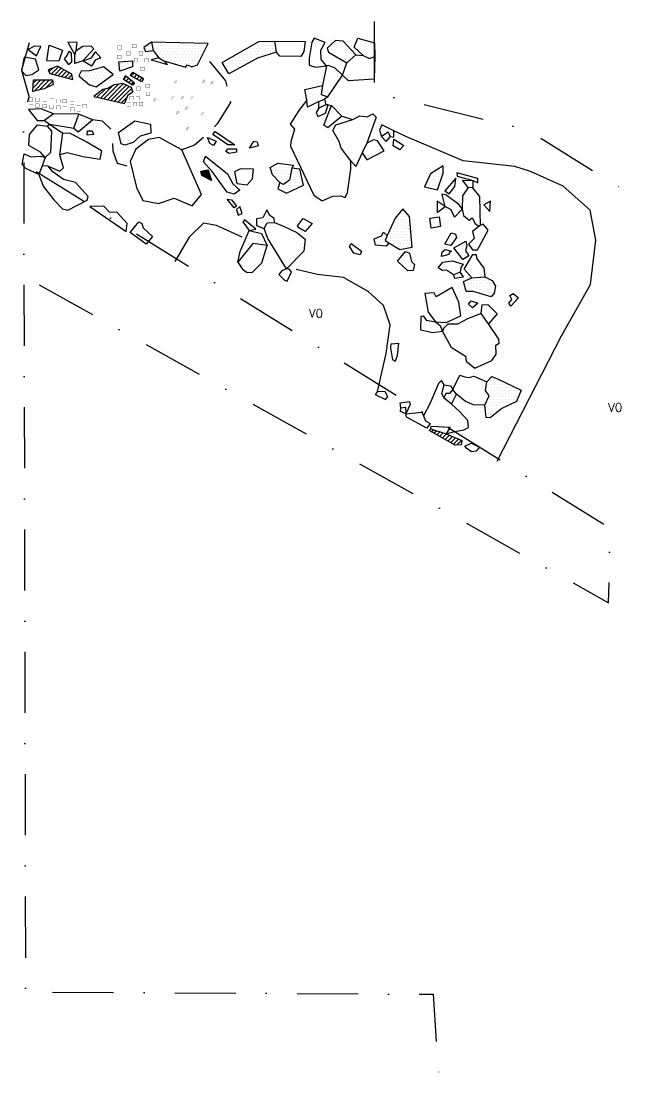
# Model space of a CAD drawing. Header units: metres. Extents: x 392 to 640, y -2330 to -1892.
import ezdxf

# ---------------------------------------------------------------- set-up
doc = ezdxf.new("R2010")
doc.units = ezdxf.units.M
doc.header["$LTSCALE"] = 25
doc.header["$MEASUREMENT"] = 0
doc.linetypes.add('GESTRICHELT', pattern=[0.75, 0.5, -0.25])
doc.linetypes.add('STRICHPUNKTX2', pattern=[2, 1, -0.5, 0, -0.5])
doc.layers.get('0').update_dxf_attribs({"linetype": 'CONTINUOUS'})
for name, color, linetype in [('BEFUND', 1, 'CONTINUOUS'), ('BEFUND_UNSICHER', 1, 'GESTRICHELT'), ('BEFUNDSCHRAFF', 1, 'CONTINUOUS'), ('FEUER', 1, 'CONTINUOUS'), ('GRABUNGSGRENZE', 3, 'STRICHPUNKTX2'), ('KNOCHEN', 2, 'CONTINUOUS'), ('KNOCHENSCHRAFF', 2, 'CONTINUOUS'), ('STEINE', 4, 'CONTINUOUS'), ('STEINESCHRAFF', 4, 'CONTINUOUS')]:
    doc.layers.add(name, color=color, linetype=linetype)
doc.styles.get("Standard").update_dxf_attribs({"font": 'txt.shx'})

# ---------------------------------------------------------------- blocks, each defined once
blk = doc.blocks.new('HK')
at = {"layer": 'FEUER', "const_width": 0.1}
for points in [[(-0.66, -1.37), (0, 0)], [(0.52, -0.03), (-0.1, -1.37)]]:
    blk.add_lwpolyline(points, dxfattribs=at)
blk = doc.blocks.new('RL')
at = {"layer": 'FEUER', "const_width": 0.1}
blk.add_lwpolyline([(0, -1.4), (0, 0), (1.5, 0), (1.5, -1.4), (0, -1.4)], dxfattribs=at)
blk = doc.blocks.new('*X4')
at = {"color": 0}
for p, q in [((465.88, -1953.13), (466.2, -1952.81)), ((465.94, -1953.42), (466.65, -1952.71)), ((466.01, -1953.71), (467.1, -1952.62)), ((466.07, -1954.01), (467.55, -1952.52)), ((466.13, -1954.3), (468, -1952.42)), ((466.19, -1954.59), (468.45, -1952.33)), ((466.37, -1954.76), (468.9, -1952.23)), ((466.6, -1954.88), (468.98, -1952.5)), ((466.84, -1955), (469.06, -1952.78)), ((467.07, -1955.12), (469.14, -1953.06)), ((467.31, -1955.24), (469.21, -1953.33)), ((467.54, -1955.36), (469.29, -1953.61)), ((467.77, -1955.48), (469.37, -1953.89)), ((468.01, -1955.6), (469.45, -1954.16)), ((468.24, -1955.72), (469.52, -1954.44)), ((468.48, -1955.84), (469.6, -1954.72)), ((468.71, -1955.96), (469.68, -1954.99)), ((468.94, -1956.08), (469.75, -1955.27)), ((469.18, -1956.2), (469.83, -1955.55)), ((469.41, -1956.32), (469.91, -1955.82)), ((469.65, -1956.44), (469.98, -1956.1)), ((469.88, -1956.56), (470.06, -1956.38)), ((470.11, -1956.68), (470.14, -1956.65))]:
    blk.add_line(p, q, dxfattribs=at)
blk = doc.blocks.new('*X5')
at = {"color": 0}
for p, q in [((403.63, -1912.14), (405.16, -1910.61)), ((404.59, -1912.96), (407.47, -1910.07)), ((405.97, -1913.34), (408.61, -1910.7)), ((407.36, -1913.72), (409.74, -1911.33)), ((408.75, -1914.09), (410.88, -1911.96)), ((410.14, -1914.47), (412.02, -1912.6)), ((411.53, -1914.85), (413.01, -1913.37)), ((412.92, -1915.23), (413.31, -1914.84)), ((434.25, -1915.11), (435.38, -1913.99)), ((435.16, -1915.97), (436.35, -1914.78)), ((437.35, -1913.78), (438.48, -1912.65)), ((438.47, -1914.43), (439.61, -1913.29)), ((439.59, -1915.08), (440.74, -1913.92)), ((440.71, -1915.73), (441.87, -1914.56)), ((397.1, -1918.68), (400.34, -1915.44)), ((397.21, -1916.79), (398.58, -1915.43)), ((397.49, -1920.05), (402.09, -1915.45)), ((399.77, -1919.54), (403.85, -1915.46)), ((402.26, -1918.81), (405.11, -1915.97)), ((423.23, -1922.59), (426.62, -1919.21)), ((424.67, -1922.92), (429.77, -1917.83)), ((426.12, -1923.25), (432.14, -1917.23)), ((427.56, -1923.57), (434.07, -1917.06)), ((429, -1923.9), (435.28, -1917.62)), ((430.44, -1924.23), (436.49, -1918.18)), ((431.88, -1924.55), (437.53, -1918.91)), ((436.27, -1916.63), (437.32, -1915.57)), ((437.37, -1917.29), (438.3, -1916.37)), ((433.32, -1924.88), (435.63, -1922.57)), ((437.49, -1920.71), (437.93, -1920.27))]:
    blk.add_line(p, q, dxfattribs=at)
blk = doc.blocks.new('*X6')
at = {"color": 0}
for p, q in [((560.25, -2059.58), (561.11, -2058.72)), ((561.39, -2060.21), (562.45, -2059.15)), ((562.53, -2060.84), (563.78, -2059.58)), ((563.67, -2061.47), (565.12, -2060.01)), ((564.81, -2062.09), (566.45, -2060.45)), ((565.95, -2062.72), (567.69, -2060.98)), ((567.09, -2063.35), (568.92, -2061.51)), ((568.23, -2063.98), (570.16, -2062.04)), ((569.37, -2064.6), (571.4, -2062.57)), ((570.77, -2064.97), (572.64, -2063.1))]:
    blk.add_line(p, q, dxfattribs=at)
blk = doc.blocks.new('*X7')
at = {"color": 0}
for p, q in [((413.125, -1901.25), (413.125, -1901.25)), ((414.375, -1901.25), (414.375, -1901.25)), ((444.375, -1901.25), (444.375, -1901.25)), ((445.625, -1901.25), (445.625, -1901.25)), ((446.875, -1901.25), (446.875, -1901.25)), ((448.125, -1901.25), (448.125, -1901.25)), ((449.375, -1901.25), (449.375, -1901.25)), ((450.625, -1901.25), (450.625, -1901.25)), ((451.875, -1901.25), (451.875, -1901.25)), ((453.125, -1901.25), (453.125, -1901.25)), ((454.375, -1901.25), (454.375, -1901.25)), ((455.625, -1901.25), (455.625, -1901.25)), ((456.875, -1901.25), (456.875, -1901.25)), ((458.125, -1901.25), (458.125, -1901.25)), ((459.375, -1901.25), (459.375, -1901.25)), ((460.625, -1901.25), (460.625, -1901.25)), ((461.875, -1901.25), (461.875, -1901.25)), ((463.125, -1901.25), (463.125, -1901.25)), ((464.375, -1901.25), (464.375, -1901.25)), ((465.625, -1901.25), (465.625, -1901.25)), ((466.875, -1901.25), (466.875, -1901.25)), ((468.125, -1901.25), (468.125, -1901.25)), ((488.125, -1901.25), (488.125, -1901.25)), ((489.375, -1901.25), (489.375, -1901.25)), ((490, -1900), (490, -1900)), ((490.625, -1901.25), (490.625, -1901.25)), ((491.25, -1900), (491.25, -1900)), ((491.875, -1901.25), (491.875, -1901.25)), ((492.5, -1900), (492.5, -1900)), ((493.125, -1901.25), (493.125, -1901.25)), ((493.75, -1900), (493.75, -1900)), ((494.375, -1901.25), (494.375, -1901.25)), ((495, -1900), (495, -1900)), ((495.625, -1901.25), (495.625, -1901.25)), ((396.25, -1902.5), (396.25, -1902.5)), ((396.875, -1903.75), (396.875, -1903.75)), ((397.5, -1902.5), (397.5, -1902.5)), ((398.125, -1903.75), (398.125, -1903.75)), ((398.75, -1902.5), (398.75, -1902.5)), ((398.75, -1905), (398.75, -1905)), ((410.625, -1906.25), (410.625, -1906.25)), ((411.25, -1905), (411.25, -1905)), ((411.875, -1906.25), (411.875, -1906.25)), ((412.5, -1905), (412.5, -1905)), ((413.75, -1902.5), (413.75, -1902.5)), ((414.375, -1903.75), (414.375, -1903.75)), ((414.375, -1906.25), (414.375, -1906.25)), ((415, -1905), (415, -1905)), ((415.625, -1903.75), (415.625, -1903.75)), ((415.625, -1906.25), (415.625, -1906.25)), ((416.25, -1905), (416.25, -1905)), ((416.875, -1903.75), (416.875, -1903.75)), ((416.875, -1906.25), (416.875, -1906.25)), ((417.5, -1902.5), (417.5, -1902.5)), ((417.5, -1905), (417.5, -1905)), ((418.125, -1903.75), (418.125, -1903.75)), ((418.125, -1906.25), (418.125, -1906.25)), ((418.75, -1902.5), (418.75, -1902.5)), ((418.75, -1905), (418.75, -1905)), ((419.375, -1903.75), (419.375, -1903.75)), ((420, -1902.5), (420, -1902.5)), ((420.625, -1903.75), (420.625, -1903.75)), ((421.25, -1902.5), (421.25, -1902.5)), ((421.875, -1906.25), (421.875, -1906.25)), ((422.5, -1905), (422.5, -1905)), ((423.125, -1906.25), (423.125, -1906.25)), ((424.375, -1906.25), (424.375, -1906.25)), ((443.75, -1902.5), (443.75, -1902.5)), ((445, -1902.5), (445, -1902.5)), ((446.25, -1902.5), (446.25, -1902.5)), ((446.875, -1903.75), (446.875, -1903.75)), ((447.5, -1902.5), (447.5, -1902.5)), ((448.125, -1903.75), (448.125, -1903.75)), ((448.75, -1902.5), (448.75, -1902.5)), ((448.75, -1905), (448.75, -1905)), ((449.375, -1903.75), (449.375, -1903.75)), ((449.375, -1906.25), (449.375, -1906.25)), ((450, -1902.5), (450, -1902.5)), ((450, -1905), (450, -1905)), ((450.625, -1903.75), (450.625, -1903.75)), ((450.625, -1906.25), (450.625, -1906.25)), ((451.25, -1902.5), (451.25, -1902.5)), ((451.25, -1905), (451.25, -1905)), ((451.875, -1903.75), (451.875, -1903.75)), ((451.875, -1906.25), (451.875, -1906.25)), ((452.5, -1902.5), (452.5, -1902.5)), ((452.5, -1905), (452.5, -1905)), ((453.125, -1903.75), (453.125, -1903.75)), ((453.125, -1906.25), (453.125, -1906.25)), ((453.75, -1902.5), (453.75, -1902.5)), ((453.75, -1905), (453.75, -1905)), ((454.375, -1903.75), (454.375, -1903.75)), ((454.375, -1906.25), (454.375, -1906.25)), ((455, -1902.5), (455, -1902.5)), ((455, -1905), (455, -1905)), ((455.625, -1903.75), (455.625, -1903.75)), ((455.625, -1906.25), (455.625, -1906.25)), ((456.25, -1902.5), (456.25, -1902.5)), ((456.25, -1905), (456.25, -1905)), ((456.875, -1903.75), (456.875, -1903.75)), ((456.875, -1906.25), (456.875, -1906.25)), ((457.5, -1902.5), (457.5, -1902.5)), ((457.5, -1905), (457.5, -1905)), ((458.125, -1903.75), (458.125, -1903.75)), ((458.125, -1906.25), (458.125, -1906.25)), ((458.75, -1902.5), (458.75, -1902.5)), ((458.75, -1905), (458.75, -1905)), ((459.375, -1903.75), (459.375, -1903.75)), ((459.375, -1906.25), (459.375, -1906.25)), ((460, -1902.5), (460, -1902.5)), ((460, -1905), (460, -1905)), ((460.625, -1903.75), (460.625, -1903.75)), ((460.625, -1906.25), (460.625, -1906.25)), ((461.25, -1902.5), (461.25, -1902.5)), ((461.25, -1905), (461.25, -1905)), ((461.875, -1903.75), (461.875, -1903.75)), ((461.875, -1906.25), (461.875, -1906.25)), ((462.5, -1902.5), (462.5, -1902.5)), ((462.5, -1905), (462.5, -1905)), ((463.125, -1903.75), (463.125, -1903.75)), ((463.125, -1906.25), (463.125, -1906.25)), ((463.75, -1902.5), (463.75, -1902.5)), ((463.75, -1905), (463.75, -1905)), ((464.375, -1903.75), (464.375, -1903.75)), ((464.375, -1906.25), (464.375, -1906.25)), ((465, -1902.5), (465, -1902.5)), ((465, -1905), (465, -1905)), ((465.625, -1903.75), (465.625, -1903.75)), ((465.625, -1906.25), (465.625, -1906.25)), ((466.25, -1902.5), (466.25, -1902.5)), ((466.25, -1905), (466.25, -1905)), ((466.875, -1903.75), (466.875, -1903.75)), ((467.5, -1902.5), (467.5, -1902.5)), ((479.375, -1906.25), (479.375, -1906.25)), ((480.625, -1906.25), (480.625, -1906.25)), ((481.25, -1905), (481.25, -1905)), ((481.875, -1906.25), (481.875, -1906.25)), ((482.5, -1905), (482.5, -1905)), ((483.125, -1903.75), (483.125, -1903.75)), ((483.125, -1906.25), (483.125, -1906.25)), ((483.75, -1905), (483.75, -1905)), ((484.375, -1903.75), (484.375, -1903.75)), ((484.375, -1906.25), (484.375, -1906.25)), ((485, -1902.5), (485, -1902.5)), ((485, -1905), (485, -1905)), ((485.625, -1903.75), (485.625, -1903.75)), ((485.625, -1906.25), (485.625, -1906.25)), ((486.25, -1902.5), (486.25, -1902.5)), ((486.25, -1905), (486.25, -1905)), ((486.875, -1903.75), (486.875, -1903.75)), ((486.875, -1906.25), (486.875, -1906.25)), ((487.5, -1902.5), (487.5, -1902.5)), ((487.5, -1905), (487.5, -1905)), ((488.125, -1903.75), (488.125, -1903.75)), ((488.125, -1906.25), (488.125, -1906.25)), ((488.75, -1902.5), (488.75, -1902.5)), ((488.75, -1905), (488.75, -1905)), ((489.375, -1903.75), (489.375, -1903.75)), ((489.375, -1906.25), (489.375, -1906.25)), ((490, -1902.5), (490, -1902.5)), ((490, -1905), (490, -1905)), ((490.625, -1903.75), (490.625, -1903.75)), ((491.25, -1902.5), (491.25, -1902.5)), ((491.25, -1905), (491.25, -1905)), ((491.875, -1903.75), (491.875, -1903.75)), ((492.5, -1902.5), (492.5, -1902.5)), ((492.5, -1905), (492.5, -1905)), ((493.125, -1903.75), (493.125, -1903.75)), ((493.75, -1902.5), (493.75, -1902.5)), ((493.75, -1905), (493.75, -1905)), ((494.375, -1903.75), (494.375, -1903.75)), ((495, -1902.5), (495, -1902.5)), ((495.625, -1903.75), (495.625, -1903.75)), ((496.25, -1902.5), (496.25, -1902.5)), ((393.125, -1908.75), (393.125, -1908.75)), ((393.75, -1907.5), (393.75, -1907.5)), ((393.75, -1910), (393.75, -1910)), ((394.375, -1908.75), (394.375, -1908.75)), ((395, -1907.5), (395, -1907.5)), ((395, -1910), (395, -1910)), ((395.625, -1908.75), (395.625, -1908.75)), ((396.25, -1907.5), (396.25, -1907.5)), ((396.25, -1910), (396.25, -1910)), ((396.875, -1908.75), (396.875, -1908.75)), ((397.5, -1907.5), (397.5, -1907.5)), ((397.5, -1910), (397.5, -1910)), ((398.125, -1908.75), (398.125, -1908.75)), ((398.75, -1910), (398.75, -1910)), ((411.25, -1907.5), (411.25, -1907.5)), ((411.875, -1908.75), (411.875, -1908.75)), ((412.5, -1907.5), (412.5, -1907.5)), ((414.375, -1908.75), (414.375, -1908.75)), ((415, -1907.5), (415, -1907.5)), ((416.25, -1907.5), (416.25, -1907.5)), ((417.5, -1907.5), (417.5, -1907.5)), ((418.75, -1907.5), (418.75, -1907.5)), ((419.375, -1908.75), (419.375, -1908.75)), ((420, -1907.5), (420, -1907.5)), ((420.625, -1908.75), (420.625, -1908.75)), ((421.25, -1907.5), (421.25, -1907.5)), ((432.5, -1910), (432.5, -1910)), ((433.125, -1908.75), (433.125, -1908.75)), ((433.75, -1910), (433.75, -1910)), ((434.375, -1908.75), (434.375, -1908.75)), ((435, -1910), (435, -1910)), ((435.625, -1908.75), (435.625, -1908.75)), ((436.25, -1910), (436.25, -1910)), ((436.875, -1908.75), (436.875, -1908.75)), ((437.5, -1910), (437.5, -1910)), ((447.5, -1907.5), (447.5, -1907.5)), ((448.75, -1907.5), (448.75, -1907.5)), ((450, -1907.5), (450, -1907.5)), ((451.25, -1907.5), (451.25, -1907.5)), ((452.5, -1907.5), (452.5, -1907.5)), ((453.75, -1907.5), (453.75, -1907.5)), ((454.375, -1908.75), (454.375, -1908.75)), ((455, -1907.5), (455, -1907.5)), ((455.625, -1908.75), (455.625, -1908.75)), ((456.25, -1907.5), (456.25, -1907.5)), ((456.875, -1908.75), (456.875, -1908.75)), ((457.5, -1907.5), (457.5, -1907.5)), ((458.125, -1908.75), (458.125, -1908.75)), ((458.75, -1907.5), (458.75, -1907.5)), ((458.75, -1910), (458.75, -1910)), ((459.375, -1908.75), (459.375, -1908.75)), ((460, -1907.5), (460, -1907.5)), ((460.625, -1908.75), (460.625, -1908.75)), ((461.25, -1907.5), (461.25, -1907.5)), ((461.875, -1908.75), (461.875, -1908.75)), ((462.5, -1907.5), (462.5, -1907.5)), ((462.5, -1910), (462.5, -1910)), ((463.125, -1908.75), (463.125, -1908.75)), ((463.75, -1907.5), (463.75, -1907.5)), ((464.375, -1908.75), (464.375, -1908.75)), ((465, -1907.5), (465, -1907.5)), ((475.625, -1908.75), (475.625, -1908.75)), ((476.25, -1907.5), (476.25, -1907.5)), ((476.25, -1910), (476.25, -1910)), ((476.875, -1908.75), (476.875, -1908.75)), ((477.5, -1907.5), (477.5, -1907.5)), ((477.5, -1910), (477.5, -1910)), ((478.125, -1908.75), (478.125, -1908.75)), ((478.75, -1907.5), (478.75, -1907.5)), ((478.75, -1910), (478.75, -1910)), ((479.375, -1908.75), (479.375, -1908.75)), ((480, -1907.5), (480, -1907.5)), ((480, -1910), (480, -1910)), ((480.625, -1908.75), (480.625, -1908.75)), ((481.25, -1907.5), (481.25, -1907.5)), ((481.25, -1910), (481.25, -1910)), ((481.875, -1908.75), (481.875, -1908.75)), ((482.5, -1907.5), (482.5, -1907.5)), ((482.5, -1910), (482.5, -1910)), ((483.125, -1908.75), (483.125, -1908.75)), ((483.75, -1907.5), (483.75, -1907.5)), ((484.375, -1908.75), (484.375, -1908.75)), ((485, -1907.5), (485, -1907.5)), ((486.25, -1907.5), (486.25, -1907.5)), ((393.125, -1911.25), (393.125, -1911.25)), ((393.75, -1912.5), (393.75, -1912.5)), ((394.375, -1911.25), (394.375, -1911.25)), ((395, -1912.5), (395, -1912.5)), ((395.625, -1911.25), (395.625, -1911.25)), ((396.25, -1912.5), (396.25, -1912.5)), ((396.875, -1911.25), (396.875, -1911.25)), ((397.5, -1912.5), (397.5, -1912.5)), ((398.125, -1911.25), (398.125, -1911.25)), ((399.375, -1911.25), (399.375, -1911.25)), ((404.375, -1911.25), (404.375, -1911.25)), ((405, -1912.5), (405, -1912.5)), ((405.625, -1911.25), (405.625, -1911.25)), ((406.25, -1912.5), (406.25, -1912.5)), ((406.875, -1911.25), (406.875, -1911.25)), ((407.5, -1912.5), (407.5, -1912.5)), ((408.125, -1911.25), (408.125, -1911.25)), ((408.125, -1913.75), (408.125, -1913.75)), ((408.75, -1912.5), (408.75, -1912.5)), ((409.375, -1911.25), (409.375, -1911.25)), ((409.375, -1913.75), (409.375, -1913.75)), ((410, -1912.5), (410, -1912.5)), ((410.625, -1913.75), (410.625, -1913.75)), ((411.25, -1912.5), (411.25, -1912.5)), ((411.875, -1913.75), (411.875, -1913.75)), ((412.5, -1915), (412.5, -1915)), ((416.875, -1913.75), (416.875, -1913.75)), ((417.5, -1912.5), (417.5, -1912.5)), ((417.5, -1915), (417.5, -1915)), ((418.125, -1913.75), (418.125, -1913.75)), ((418.75, -1912.5), (418.75, -1912.5)), ((418.75, -1915), (418.75, -1915)), ((419.375, -1913.75), (419.375, -1913.75)), ((420, -1912.5), (420, -1912.5)), ((420, -1915), (420, -1915)), ((420.625, -1913.75), (420.625, -1913.75)), ((421.25, -1912.5), (421.25, -1912.5)), ((421.25, -1915), (421.25, -1915)), ((421.875, -1913.75), (421.875, -1913.75)), ((422.5, -1912.5), (422.5, -1912.5)), ((422.5, -1915), (422.5, -1915)), ((423.125, -1911.25), (423.125, -1911.25)), ((423.125, -1913.75), (423.125, -1913.75)), ((423.75, -1912.5), (423.75, -1912.5)), ((423.75, -1915), (423.75, -1915)), ((424.375, -1911.25), (424.375, -1911.25)), ((424.375, -1913.75), (424.375, -1913.75)), ((425, -1912.5), (425, -1912.5)), ((425, -1915), (425, -1915)), ((425.625, -1911.25), (425.625, -1911.25)), ((425.625, -1913.75), (425.625, -1913.75)), ((426.25, -1912.5), (426.25, -1912.5)), ((426.25, -1915), (426.25, -1915)), ((426.875, -1911.25), (426.875, -1911.25)), ((426.875, -1913.75), (426.875, -1913.75)), ((427.5, -1912.5), (427.5, -1912.5)), ((427.5, -1915), (427.5, -1915)), ((428.125, -1913.75), (428.125, -1913.75)), ((428.75, -1912.5), (428.75, -1912.5)), ((433.125, -1911.25), (433.125, -1911.25)), ((434.375, -1911.25), (434.375, -1911.25)), ((435, -1915), (435, -1915)), ((436.25, -1915), (436.25, -1915)), ((438.125, -1913.75), (438.125, -1913.75)), ((439.375, -1913.75), (439.375, -1913.75)), ((440, -1915), (440, -1915)), ((441.25, -1915), (441.25, -1915)), ((476.875, -1911.25), (476.875, -1911.25)), ((477.5, -1912.5), (477.5, -1912.5)), ((478.125, -1911.25), (478.125, -1911.25)), ((479.375, -1911.25), (479.375, -1911.25)), ((397.5, -1917.5), (397.5, -1917.5)), ((398.125, -1916.25), (398.125, -1916.25)), ((398.125, -1918.75), (398.125, -1918.75)), ((398.75, -1917.5), (398.75, -1917.5)), ((399.375, -1916.25), (399.375, -1916.25)), ((399.375, -1918.75), (399.375, -1918.75)), ((400, -1917.5), (400, -1917.5)), ((400.625, -1916.25), (400.625, -1916.25)), ((400.625, -1918.75), (400.625, -1918.75)), ((401.25, -1917.5), (401.25, -1917.5)), ((401.875, -1916.25), (401.875, -1916.25)), ((401.875, -1918.75), (401.875, -1918.75)), ((402.5, -1917.5), (402.5, -1917.5)), ((403.125, -1916.25), (403.125, -1916.25)), ((403.75, -1917.5), (403.75, -1917.5)), ((404.375, -1916.25), (404.375, -1916.25)), ((419.375, -1916.25), (419.375, -1916.25)), ((420.625, -1916.25), (420.625, -1916.25)), ((421.25, -1917.5), (421.25, -1917.5)), ((421.875, -1916.25), (421.875, -1916.25)), ((422.5, -1917.5), (422.5, -1917.5)), ((423.125, -1916.25), (423.125, -1916.25)), ((423.75, -1917.5), (423.75, -1917.5)), ((424.375, -1916.25), (424.375, -1916.25)), ((425.625, -1916.25), (425.625, -1916.25)), ((429.375, -1918.75), (429.375, -1918.75)), ((430.625, -1918.75), (430.625, -1918.75)), ((431.25, -1917.5), (431.25, -1917.5)), ((431.875, -1918.75), (431.875, -1918.75)), ((432.5, -1917.5), (432.5, -1917.5)), ((433.125, -1918.75), (433.125, -1918.75)), ((433.75, -1917.5), (433.75, -1917.5)), ((434.375, -1918.75), (434.375, -1918.75)), ((435, -1917.5), (435, -1917.5)), ((435.625, -1918.75), (435.625, -1918.75)), ((436.875, -1916.25), (436.875, -1916.25)), ((436.875, -1918.75), (436.875, -1918.75)), ((438.125, -1916.25), (438.125, -1916.25)), ((397.5, -1920), (397.5, -1920)), ((423.75, -1922.5), (423.75, -1922.5)), ((424.375, -1921.25), (424.375, -1921.25)), ((425, -1920), (425, -1920)), ((425, -1922.5), (425, -1922.5)), ((425.625, -1921.25), (425.625, -1921.25)), ((426.25, -1920), (426.25, -1920)), ((426.25, -1922.5), (426.25, -1922.5)), ((426.875, -1921.25), (426.875, -1921.25)), ((427.5, -1920), (427.5, -1920)), ((427.5, -1922.5), (427.5, -1922.5)), ((428.125, -1921.25), (428.125, -1921.25)), ((428.75, -1920), (428.75, -1920)), ((428.75, -1922.5), (428.75, -1922.5)), ((429.375, -1921.25), (429.375, -1921.25)), ((429.375, -1923.75), (429.375, -1923.75)), ((430, -1920), (430, -1920)), ((430, -1922.5), (430, -1922.5)), ((430.625, -1921.25), (430.625, -1921.25)), ((430.625, -1923.75), (430.625, -1923.75)), ((431.25, -1920), (431.25, -1920)), ((431.25, -1922.5), (431.25, -1922.5)), ((431.875, -1921.25), (431.875, -1921.25)), ((431.875, -1923.75), (431.875, -1923.75)), ((432.5, -1920), (432.5, -1920)), ((432.5, -1922.5), (432.5, -1922.5)), ((433.125, -1921.25), (433.125, -1921.25)), ((433.125, -1923.75), (433.125, -1923.75)), ((433.75, -1920), (433.75, -1920)), ((433.75, -1922.5), (433.75, -1922.5)), ((434.375, -1921.25), (434.375, -1921.25)), ((434.375, -1923.75), (434.375, -1923.75)), ((435, -1920), (435, -1920)), ((435, -1922.5), (435, -1922.5)), ((435.625, -1921.25), (435.625, -1921.25)), ((436.25, -1920), (436.25, -1920)), ((437.5, -1920), (437.5, -1920)), ((415, -1932.5), (415, -1932.5)), ((415.625, -1931.25), (415.625, -1931.25)), ((416.25, -1930), (416.25, -1930)), ((416.25, -1932.5), (416.25, -1932.5)), ((416.875, -1931.25), (416.875, -1931.25)), ((417.5, -1932.5), (417.5, -1932.5)), ((418.125, -1931.25), (418.125, -1931.25)), ((418.75, -1932.5), (418.75, -1932.5)), ((419.375, -1931.25), (419.375, -1931.25)), ((420, -1932.5), (420, -1932.5)), ((414.375, -1933.75), (414.375, -1933.75)), ((415, -1935), (415, -1935)), ((415.625, -1933.75), (415.625, -1933.75)), ((415.625, -1936.25), (415.625, -1936.25)), ((416.25, -1935), (416.25, -1935)), ((416.875, -1933.75), (416.875, -1933.75)), ((417.5, -1935), (417.5, -1935)), ((418.125, -1933.75), (418.125, -1933.75)), ((497.5, -1950), (497.5, -1950)), ((498.75, -1950), (498.75, -1950)), ((500, -1950), (500, -1950)), ((494.375, -1951.25), (494.375, -1951.25)), ((495, -1952.5), (495, -1952.5)), ((495.625, -1951.25), (495.625, -1951.25)), ((495.625, -1953.75), (495.625, -1953.75)), ((496.25, -1952.5), (496.25, -1952.5)), ((496.875, -1951.25), (496.875, -1951.25)), ((496.875, -1953.75), (496.875, -1953.75)), ((497.5, -1952.5), (497.5, -1952.5)), ((498.125, -1951.25), (498.125, -1951.25)), ((498.125, -1953.75), (498.125, -1953.75)), ((498.75, -1952.5), (498.75, -1952.5)), ((499.375, -1951.25), (499.375, -1951.25)), ((499.375, -1953.75), (499.375, -1953.75)), ((500, -1952.5), (500, -1952.5)), ((500.625, -1951.25), (500.625, -1951.25)), ((500.625, -1953.75), (500.625, -1953.75)), ((501.25, -1952.5), (501.25, -1952.5)), ((501.875, -1951.25), (501.875, -1951.25)), ((501.875, -1953.75), (501.875, -1953.75)), ((502.5, -1952.5), (502.5, -1952.5)), ((503.125, -1951.25), (503.125, -1951.25)), ((503.125, -1953.75), (503.125, -1953.75)), ((503.75, -1952.5), (503.75, -1952.5)), ((504.375, -1953.75), (504.375, -1953.75)), ((505, -1952.5), (505, -1952.5)), ((505.625, -1953.75), (505.625, -1953.75)), ((506.25, -1952.5), (506.25, -1952.5)), ((496.25, -1955), (496.25, -1955)), ((497.5, -1955), (497.5, -1955)), ((498.125, -1956.25), (498.125, -1956.25)), ((498.125, -1958.75), (498.125, -1958.75)), ((498.75, -1955), (498.75, -1955)), ((498.75, -1957.5), (498.75, -1957.5)), ((499.375, -1956.25), (499.375, -1956.25)), ((499.375, -1958.75), (499.375, -1958.75)), ((500, -1955), (500, -1955)), ((500, -1957.5), (500, -1957.5)), ((500.625, -1956.25), (500.625, -1956.25)), ((500.625, -1958.75), (500.625, -1958.75)), ((501.25, -1955), (501.25, -1955)), ((501.25, -1957.5), (501.25, -1957.5)), ((501.875, -1956.25), (501.875, -1956.25)), ((501.875, -1958.75), (501.875, -1958.75)), ((502.5, -1955), (502.5, -1955)), ((502.5, -1957.5), (502.5, -1957.5)), ((503.125, -1956.25), (503.125, -1956.25)), ((503.125, -1958.75), (503.125, -1958.75)), ((503.75, -1955), (503.75, -1955)), ((503.75, -1957.5), (503.75, -1957.5)), ((504.375, -1956.25), (504.375, -1956.25)), ((504.375, -1958.75), (504.375, -1958.75)), ((505, -1955), (505, -1955)), ((505, -1957.5), (505, -1957.5)), ((505.625, -1956.25), (505.625, -1956.25)), ((505.625, -1958.75), (505.625, -1958.75)), ((506.25, -1955), (506.25, -1955)), ((506.25, -1957.5), (506.25, -1957.5)), ((506.875, -1956.25), (506.875, -1956.25)), ((506.875, -1958.75), (506.875, -1958.75)), ((507.5, -1957.5), (507.5, -1957.5)), ((497.5, -1960), (497.5, -1960)), ((498.75, -1960), (498.75, -1960)), ((500, -1960), (500, -1960)), ((500.625, -1961.25), (500.625, -1961.25)), ((501.25, -1960), (501.25, -1960)), ((501.875, -1961.25), (501.875, -1961.25)), ((502.5, -1960), (502.5, -1960)), ((503.75, -1960), (503.75, -1960)), ((546.875, -1971.25), (546.875, -1971.25)), ((547.5, -1970), (547.5, -1970)), ((548.125, -1971.25), (548.125, -1971.25)), ((548.75, -1970), (548.75, -1970)), ((549.375, -1971.25), (549.375, -1971.25)), ((550, -1970), (550, -1970)), ((550.625, -1971.25), (550.625, -1971.25)), ((544.375, -1976.25), (544.375, -1976.25)), ((545, -1975), (545, -1975)), ((545.625, -1973.75), (545.625, -1973.75)), ((545.625, -1976.25), (545.625, -1976.25)), ((546.25, -1972.5), (546.25, -1972.5)), ((546.25, -1975), (546.25, -1975)), ((546.875, -1973.75), (546.875, -1973.75)), ((546.875, -1976.25), (546.875, -1976.25)), ((547.5, -1972.5), (547.5, -1972.5)), ((547.5, -1975), (547.5, -1975)), ((548.125, -1973.75), (548.125, -1973.75)), ((548.125, -1976.25), (548.125, -1976.25)), ((548.75, -1972.5), (548.75, -1972.5)), ((548.75, -1975), (548.75, -1975)), ((549.375, -1973.75), (549.375, -1973.75)), ((549.375, -1976.25), (549.375, -1976.25)), ((550, -1972.5), (550, -1972.5)), ((550, -1975), (550, -1975)), ((550.625, -1973.75), (550.625, -1973.75)), ((550.625, -1976.25), (550.625, -1976.25)), ((551.25, -1972.5), (551.25, -1972.5)), ((551.25, -1975), (551.25, -1975)), ((542.5, -1980), (542.5, -1980)), ((543.125, -1978.75), (543.125, -1978.75)), ((543.75, -1977.5), (543.75, -1977.5)), ((543.75, -1980), (543.75, -1980)), ((544.375, -1978.75), (544.375, -1978.75)), ((545, -1977.5), (545, -1977.5)), ((545, -1980), (545, -1980)), ((545.625, -1978.75), (545.625, -1978.75)), ((546.25, -1977.5), (546.25, -1977.5)), ((546.25, -1980), (546.25, -1980)), ((546.875, -1978.75), (546.875, -1978.75)), ((547.5, -1977.5), (547.5, -1977.5)), ((547.5, -1980), (547.5, -1980)), ((548.125, -1978.75), (548.125, -1978.75)), ((548.75, -1977.5), (548.75, -1977.5)), ((548.75, -1980), (548.75, -1980)), ((549.375, -1978.75), (549.375, -1978.75)), ((550, -1977.5), (550, -1977.5)), ((550, -1980), (550, -1980)), ((550.625, -1978.75), (550.625, -1978.75)), ((551.25, -1977.5), (551.25, -1977.5)), ((551.25, -1980), (551.25, -1980)), ((551.875, -1978.75), (551.875, -1978.75)), ((541.875, -1981.25), (541.875, -1981.25)), ((543.125, -1981.25), (543.125, -1981.25)), ((543.75, -1982.5), (543.75, -1982.5)), ((544.375, -1981.25), (544.375, -1981.25)), ((545, -1982.5), (545, -1982.5)), ((545.625, -1981.25), (545.625, -1981.25)), ((545.625, -1983.75), (545.625, -1983.75)), ((546.25, -1982.5), (546.25, -1982.5)), ((546.875, -1981.25), (546.875, -1981.25)), ((546.875, -1983.75), (546.875, -1983.75)), ((547.5, -1982.5), (547.5, -1982.5)), ((548.125, -1981.25), (548.125, -1981.25)), ((548.125, -1983.75), (548.125, -1983.75)), ((548.75, -1982.5), (548.75, -1982.5)), ((549.375, -1981.25), (549.375, -1981.25)), ((549.375, -1983.75), (549.375, -1983.75)), ((550, -1982.5), (550, -1982.5)), ((550.625, -1981.25), (550.625, -1981.25)), ((550.625, -1983.75), (550.625, -1983.75)), ((551.25, -1982.5), (551.25, -1982.5)), ((551.875, -1981.25), (551.875, -1981.25)), ((551.875, -1983.75), (551.875, -1983.75))]:
    blk.add_line(p, q, dxfattribs=at)
blk = doc.blocks.new('*X8')
at = {"color": 0}
for p, q in [((560.625, -1953.75), (560.625, -1953.75)), ((561.875, -1953.75), (561.875, -1953.75)), ((562.5, -1952.5), (562.5, -1952.5)), ((563.125, -1953.75), (563.125, -1953.75)), ((563.75, -1952.5), (563.75, -1952.5)), ((564.375, -1951.25), (564.375, -1951.25)), ((564.375, -1953.75), (564.375, -1953.75)), ((565, -1952.5), (565, -1952.5)), ((558.125, -1958.75), (558.125, -1958.75)), ((558.75, -1957.5), (558.75, -1957.5)), ((559.375, -1956.25), (559.375, -1956.25)), ((559.375, -1958.75), (559.375, -1958.75)), ((560, -1955), (560, -1955)), ((560, -1957.5), (560, -1957.5)), ((560.625, -1956.25), (560.625, -1956.25)), ((560.625, -1958.75), (560.625, -1958.75)), ((561.25, -1955), (561.25, -1955)), ((561.25, -1957.5), (561.25, -1957.5)), ((561.875, -1956.25), (561.875, -1956.25)), ((561.875, -1958.75), (561.875, -1958.75)), ((562.5, -1955), (562.5, -1955)), ((562.5, -1957.5), (562.5, -1957.5)), ((563.125, -1956.25), (563.125, -1956.25)), ((563.125, -1958.75), (563.125, -1958.75)), ((563.75, -1955), (563.75, -1955)), ((563.75, -1957.5), (563.75, -1957.5)), ((561.25, -1960), (561.25, -1960)), ((562.5, -1960), (562.5, -1960)), ((583.125, -1966.25), (583.125, -1966.25)), ((583.75, -1967.5), (583.75, -1967.5)), ((584.375, -1966.25), (584.375, -1966.25)), ((570.625, -1983.75), (570.625, -1983.75)), ((571.25, -1985), (571.25, -1985)), ((571.875, -1983.75), (571.875, -1983.75)), ((572.5, -1985), (572.5, -1985)), ((573.125, -1983.75), (573.125, -1983.75)), ((573.75, -1982.5), (573.75, -1982.5)), ((573.75, -1985), (573.75, -1985)), ((574.375, -1983.75), (574.375, -1983.75)), ((571.875, -1986.25), (571.875, -1986.25)), ((572.5, -1987.5), (572.5, -1987.5)), ((573.125, -1986.25), (573.125, -1986.25)), ((573.125, -1988.75), (573.125, -1988.75)), ((573.75, -1987.5), (573.75, -1987.5)), ((574.375, -1986.25), (574.375, -1986.25)), ((575, -1987.5), (575, -1987.5)), ((575, -1997.5), (575, -1997.5)), ((576.25, -1997.5), (576.25, -1997.5)), ((577.5, -1997.5), (577.5, -1997.5)), ((578.75, -1997.5), (578.75, -1997.5)), ((580, -1997.5), (580, -1997.5)), ((580.625, -1996.25), (580.625, -1996.25)), ((581.25, -1997.5), (581.25, -1997.5)), ((581.875, -1996.25), (581.875, -1996.25)), ((582.5, -1997.5), (582.5, -1997.5)), ((583.75, -1997.5), (583.75, -1997.5)), ((574.375, -1998.75), (574.375, -1998.75)), ((574.375, -2001.25), (574.375, -2001.25)), ((575, -2000), (575, -2000)), ((575.625, -1998.75), (575.625, -1998.75)), ((575.625, -2001.25), (575.625, -2001.25)), ((576.25, -2000), (576.25, -2000)), ((576.875, -1998.75), (576.875, -1998.75)), ((576.875, -2001.25), (576.875, -2001.25)), ((577.5, -2000), (577.5, -2000)), ((578.125, -1998.75), (578.125, -1998.75)), ((578.125, -2001.25), (578.125, -2001.25)), ((578.75, -2000), (578.75, -2000)), ((578.75, -2002.5), (578.75, -2002.5)), ((579.375, -1998.75), (579.375, -1998.75)), ((579.375, -2001.25), (579.375, -2001.25)), ((580, -2000), (580, -2000)), ((580, -2002.5), (580, -2002.5)), ((580.625, -1998.75), (580.625, -1998.75)), ((580.625, -2001.25), (580.625, -2001.25)), ((581.25, -2000), (581.25, -2000)), ((581.25, -2002.5), (581.25, -2002.5)), ((581.875, -1998.75), (581.875, -1998.75)), ((581.875, -2001.25), (581.875, -2001.25)), ((582.5, -2000), (582.5, -2000)), ((582.5, -2002.5), (582.5, -2002.5)), ((583.125, -1998.75), (583.125, -1998.75)), ((583.125, -2001.25), (583.125, -2001.25)), ((583.75, -2000), (583.75, -2000)), ((583.75, -2002.5), (583.75, -2002.5)), ((584.375, -1998.75), (584.375, -1998.75)), ((584.375, -2001.25), (584.375, -2001.25)), ((585, -2000), (585, -2000)), ((585, -2002.5), (585, -2002.5)), ((585.625, -1998.75), (585.625, -1998.75)), ((585.625, -2001.25), (585.625, -2001.25)), ((586.25, -2000), (586.25, -2000)), ((583.125, -2003.75), (583.125, -2003.75)), ((584.375, -2003.75), (584.375, -2003.75)), ((585, -2037.5), (585, -2037.5)), ((586.25, -2037.5), (586.25, -2037.5)), ((583.125, -2041.25), (583.125, -2041.25)), ((583.75, -2040), (583.75, -2040)), ((584.375, -2038.75), (584.375, -2038.75)), ((584.375, -2041.25), (584.375, -2041.25)), ((585, -2040), (585, -2040)), ((585.625, -2038.75), (585.625, -2038.75)), ((585.625, -2041.25), (585.625, -2041.25)), ((586.25, -2040), (586.25, -2040)), ((586.875, -2038.75), (586.875, -2038.75)), ((586.875, -2041.25), (586.875, -2041.25)), ((587.5, -2040), (587.5, -2040)), ((588.125, -2038.75), (588.125, -2038.75)), ((588.125, -2041.25), (588.125, -2041.25)), ((588.75, -2040), (588.75, -2040)), ((589.375, -2041.25), (589.375, -2041.25)), ((590, -2040), (590, -2040)), ((590.625, -2041.25), (590.625, -2041.25)), ((591.25, -2040), (591.25, -2040)), ((591.875, -2041.25), (591.875, -2041.25)), ((593.125, -2041.25), (593.125, -2041.25)), ((594.375, -2041.25), (594.375, -2041.25)), ((583.75, -2042.5), (583.75, -2042.5)), ((584.375, -2043.75), (584.375, -2043.75)), ((584.375, -2046.25), (584.375, -2046.25)), ((585, -2042.5), (585, -2042.5)), ((585, -2045), (585, -2045)), ((585.625, -2043.75), (585.625, -2043.75)), ((585.625, -2046.25), (585.625, -2046.25)), ((586.25, -2042.5), (586.25, -2042.5)), ((586.25, -2045), (586.25, -2045)), ((586.875, -2043.75), (586.875, -2043.75)), ((586.875, -2046.25), (586.875, -2046.25)), ((587.5, -2042.5), (587.5, -2042.5)), ((587.5, -2045), (587.5, -2045)), ((588.125, -2043.75), (588.125, -2043.75)), ((588.125, -2046.25), (588.125, -2046.25)), ((588.75, -2042.5), (588.75, -2042.5)), ((588.75, -2045), (588.75, -2045)), ((589.375, -2043.75), (589.375, -2043.75)), ((589.375, -2046.25), (589.375, -2046.25)), ((590, -2042.5), (590, -2042.5)), ((590, -2045), (590, -2045)), ((590.625, -2043.75), (590.625, -2043.75)), ((590.625, -2046.25), (590.625, -2046.25)), ((591.25, -2042.5), (591.25, -2042.5)), ((591.25, -2045), (591.25, -2045)), ((591.875, -2043.75), (591.875, -2043.75)), ((591.875, -2046.25), (591.875, -2046.25)), ((592.5, -2042.5), (592.5, -2042.5)), ((592.5, -2045), (592.5, -2045)), ((593.125, -2043.75), (593.125, -2043.75)), ((593.125, -2046.25), (593.125, -2046.25)), ((593.75, -2042.5), (593.75, -2042.5)), ((593.75, -2045), (593.75, -2045)), ((594.375, -2043.75), (594.375, -2043.75)), ((594.375, -2046.25), (594.375, -2046.25)), ((595, -2042.5), (595, -2042.5)), ((595, -2045), (595, -2045)), ((595.625, -2043.75), (595.625, -2043.75)), ((596.25, -2042.5), (596.25, -2042.5)), ((582.5, -2050), (582.5, -2050)), ((583.125, -2048.75), (583.125, -2048.75)), ((583.75, -2047.5), (583.75, -2047.5)), ((583.75, -2050), (583.75, -2050)), ((584.375, -2048.75), (584.375, -2048.75)), ((585, -2047.5), (585, -2047.5)), ((585, -2050), (585, -2050)), ((585.625, -2048.75), (585.625, -2048.75)), ((586.25, -2047.5), (586.25, -2047.5)), ((586.25, -2050), (586.25, -2050)), ((586.875, -2048.75), (586.875, -2048.75)), ((587.5, -2047.5), (587.5, -2047.5)), ((587.5, -2050), (587.5, -2050)), ((588.125, -2048.75), (588.125, -2048.75)), ((588.75, -2047.5), (588.75, -2047.5)), ((588.75, -2050), (588.75, -2050)), ((589.375, -2048.75), (589.375, -2048.75)), ((590, -2047.5), (590, -2047.5)), ((590.625, -2048.75), (590.625, -2048.75)), ((591.25, -2047.5), (591.25, -2047.5)), ((591.875, -2048.75), (591.875, -2048.75)), ((592.5, -2047.5), (592.5, -2047.5)), ((593.75, -2047.5), (593.75, -2047.5)), ((583.125, -2051.25), (583.125, -2051.25)), ((583.125, -2053.75), (583.125, -2053.75)), ((583.75, -2052.5), (583.75, -2052.5)), ((584.375, -2051.25), (584.375, -2051.25)), ((584.375, -2053.75), (584.375, -2053.75)), ((585, -2052.5), (585, -2052.5)), ((585.625, -2051.25), (585.625, -2051.25)), ((586.875, -2051.25), (586.875, -2051.25))]:
    blk.add_line(p, q, dxfattribs=at)

msp = doc.modelspace()

# ---------------------------------------------------------------- linework, layer by layer
at = {"layer": 'BEFUND'}
for points in [[(587.28, -2071.56), (613.56, -2020.21), (625.48, -1999.26), (627.71, -1981.14), (625.29, -1968.8), (614.25, -1959.05), (600.84, -1952.93), (594.45, -1950.97), (573.37, -1948.63), (549.88, -1938.6), (544.98, -1936.26)], [(482.78, -1979.84), (472.2, -1975.15), (466.96, -1974.13), (461.09, -1979.89), (455.24, -1989.83)], [(538.17, -2043.13), (541.83, -2027.49), (543.48, -2015.78), (540.67, -2007.92), (534.45, -2002.14), (524.25, -1996.39), (513.61, -1995.17), (504.87, -1993.11)]]:
    msp.add_lwpolyline(points, dxfattribs=at)
at = {"layer": 'BEFUND_UNSICHER', "flags": 128}
for points in [[(469.43, -1907.95), (475.92, -1915.83), (477.95, -1924.7), (472.52, -1933.52), (467.43, -1938.63), (463.18, -1942.22), (458.09, -1944.12)], [(435.67, -1950.79), (431.76, -1949.64), (429.86, -1944.66), (429.81, -1936.49), (425.6, -1932.38), (421.43, -1931.8)]]:
    msp.add_lwpolyline(points, dxfattribs=at)
at = {"layer": 'GRABUNGSGRENZE', "flags": 128}
for points in [[(536.89, -1891.52), (536.9, -1920.65), (599.78, -1935.92), (639.87, -1961.01)], [(395.54, -1900.34), (392.32, -1911.5), (395.34, -1922.17), (393.23, -1930.91), (394, -2288.95), (560.98, -2289.9), (563.75, -2329.75)], [(399.65, -1999.35), (632.93, -2129.61), (633.45, -2099.11), (398.33, -1953.1)]]:
    msp.add_lwpolyline(points, dxfattribs=at)
at = {"layer": 'KNOCHEN'}
msp.add_lwpolyline([(470.15, -1956.69), (466.21, -1954.68), (465.83, -1952.89), (468.91, -1952.23), (470.15, -1956.69)], dxfattribs=at)
at = {"layer": 'STEINE'}
for points in [[(395.08, -1903.08), (398.5, -1905.65), (400.26, -1901.75), (397.66, -1901.65), (395.08, -1903.08)], [(402.8, -1907.62), (403.69, -1901.26), (409.16, -1903.35), (407.6, -1907.86), (402.8, -1907.62)], [(411.36, -1900.07), (414.18, -1905.23), (414.72, -1903.45), (415.19, -1900.2), (411.36, -1900.07)], [(414.72, -1903.45), (417.51, -1901.72), (420.83, -1901.53), (421.98, -1902.72), (417.45, -1907.64), (414.26, -1908.8), (414.18, -1905.23)], [(445.65, -1900.06), (442.5, -1902.14), (443.23, -1903.84), (446.3, -1903.49)], [(445.65, -1900.06), (446.3, -1903.49), (448.64, -1906.44), (450.66, -1907.7), (459.59, -1910.32), (460.33, -1909.31), (462.2, -1910.16), (464.51, -1909.34), (468.81, -1900.59), (445.65, -1900.06)], [(496.9, -1904.18), (489.1, -1906.54), (477.3, -1913.05), (474.63, -1908.41), (489.59, -1899.71), (496.17, -1899.63)], [(508.52, -1899.71), (508.08, -1903.88), (506.82, -1905.9), (498.25, -1905.79), (496.9, -1904.18), (496.17, -1899.63), (508.52, -1899.71)], [(517.26, -1909.77), (515.17, -1907.18), (515.03, -1903.3), (516.73, -1900.22), (512.32, -1898.4), (511.32, -1900.02), (510.18, -1906.58), (510.22, -1909.43), (512.86, -1910.3), (517.26, -1909.77)], [(529.39, -1905.15), (524.19, -1899.59), (521.03, -1899.38), (517.65, -1902.53), (518.18, -1904.12), (525.7, -1908.5)], [(532.29, -1905.46), (528.68, -1902.13), (530.13, -1898.38), (536.93, -1900.29), (537.18, -1905.91)], [(394.12, -1913.73), (396.63, -1913.22), (399.47, -1911.33), (398.12, -1906.97), (393.49, -1906.22), (392.37, -1911.71), (394.12, -1913.73)], [(409.86, -1906.88), (411.6, -1909.16), (413, -1908.01), (412.91, -1904.59), (411.7, -1903.81), (411.06, -1905.32), (409.86, -1906.88)], [(417.45, -1907.64), (420.99, -1906.38), (422.62, -1904.01), (424.82, -1906.5), (422.61, -1907.33), (421.03, -1909.85), (417.45, -1907.64)], [(536.85, -1915.19), (526.38, -1915.91), (523.82, -1913.47), (525.7, -1908.5), (529.39, -1905.15), (532.29, -1905.46), (534.92, -1906.74), (537.18, -1905.91), (536.85, -1915.19)], [(413.42, -1915.37), (412.96, -1913.11), (407.05, -1909.84), (403.24, -1911.4), (403.98, -1912.79), (413.42, -1915.37)], [(429.89, -1913.28), (426.02, -1910.15), (420.23, -1911.72), (416.86, -1911.86), (415.9, -1913.78), (420.17, -1917.54), (422.96, -1918.3), (429.89, -1913.28)], [(432.72, -1911.91), (432.18, -1908.07), (437.86, -1907.66), (437.86, -1910.11), (432.72, -1911.91)], [(448.64, -1906.44), (445.52, -1907.25), (452.22, -1909.21), (450.66, -1907.7)], [(517.26, -1909.77), (515.68, -1917.8), (515.1, -1921.41), (517.89, -1922.44), (523.82, -1913.47), (520.87, -1910.6), (518.08, -1909.63), (517.26, -1909.77)], [(434.14, -1915.35), (434.94, -1913.63), (438.66, -1916.66), (437.82, -1917.56), (434.14, -1915.35)], [(437.08, -1913.62), (437.97, -1912.36), (442.36, -1914.84), (441.52, -1916.2), (437.08, -1913.62)], [(397.01, -1920.16), (397.3, -1915.42), (405, -1915.47), (405.38, -1917.31), (401.62, -1919.13), (397.01, -1920.16)], [(422.02, -1922.32), (434.52, -1925.15), (436.06, -1921.56), (437.97, -1920.42), (437.45, -1918.63), (433.9, -1916.98), (430.38, -1917.47), (427.74, -1919.01), (425.7, -1919.38), (422.02, -1922.32)], [(514.23, -1924.31), (509.54, -1926.62), (509.29, -1923.75), (508.4, -1919.4), (515.68, -1917.8)], [(509.29, -1923.75), (505.95, -1927.98), (502.42, -1933.57), (504.17, -1935.6), (502.75, -1940.78), (502.56, -1942.56), (512.18, -1962.69), (515.56, -1965.05), (519.93, -1963.09), (523.1, -1963), (525.02, -1963.59), (525.88, -1961.62), (527.28, -1952), (527.24, -1948.63)], [(514.13, -1927.01), (514.23, -1924.31), (516.54, -1923.38), (517.11, -1925.69)], [(517.89, -1922.44), (516.54, -1923.38)], [(405.51, -1929.35), (400.39, -1927.37), (395.18, -1927.53), (398.77, -1932.03), (401.73, -1932.09)], [(514.13, -1927.01), (513.07, -1928.83), (513.76, -1930.47), (516.95, -1929.15), (518.03, -1925.65), (517.11, -1925.69), (514.13, -1927.01)], [(519.4, -1925.93), (523.61, -1930.3), (517.85, -1935.09), (516.24, -1934.04), (519.4, -1925.93)], [(518.03, -1925.65), (519.4, -1925.93)], [(405.51, -1929.35), (401.73, -1932.09), (403.85, -1933.61), (413.76, -1935.27), (415.86, -1929.45), (405.51, -1929.35)], [(413.76, -1935.27), (415.57, -1936.69), (421.43, -1931.8), (415.86, -1929.45)], [(433.19, -1941.66), (432.15, -1936.95), (438.82, -1932.28), (445.23, -1933.57), (445.31, -1937.25), (441, -1938.54), (438.15, -1941.04), (434.76, -1942.25), (433.19, -1941.66)], [(527.24, -1948.63), (523.36, -1943.46), (522.49, -1940.69), (519.93, -1936.15), (521.09, -1933.93), (528.12, -1931.71), (530.96, -1930.18), (533.96, -1930.65), (536.28, -1929.36), (537.63, -1930.77), (533.91, -1941.36), (532, -1945.31), (529.29, -1950.97), (527.24, -1948.63)], [(523.61, -1930.3), (528.12, -1931.71)], [(402.01, -1947.2), (400.11, -1945.02), (395.31, -1942.38), (395.6, -1937.79), (398.89, -1933.92), (402.86, -1934.41), (404.66, -1936.53), (404.24, -1945.15), (402.01, -1947.2)], [(402.86, -1934.41), (403.85, -1933.61), (409.24, -1937.28)], [(419.27, -1938.13), (419.36, -1936.3), (421.35, -1936.39), (421.88, -1937.88), (419.27, -1938.13)], [(470.71, -1937.83), (471.65, -1936.57), (479.81, -1942.08), (479.81, -1942.08), (476.91, -1942.02), (470.71, -1937.83)], [(543.56, -1938.63), (544.88, -1938.91), (544.98, -1936.26), (540.02, -1933.93), (539.01, -1936.05), (539.88, -1938.62)], [(539.88, -1938.62), (541.73, -1940.69), (543.56, -1938.63), (542.62, -1936.93), (539.88, -1938.62)], [(408.1, -1946.19), (409.24, -1937.28), (411.94, -1937.13), (418.87, -1940.68), (425.12, -1944.37), (424.44, -1948.08), (417.63, -1946.98), (411.02, -1945.33), (408.1, -1946.19)], [(462.25, -1967.06), (466.06, -1962.38), (458.09, -1944.12), (448.8, -1939.1), (444.44, -1939.88), (439.22, -1943.81), (436.88, -1948.87), (439.43, -1959.53), (442.03, -1964.89), (448.49, -1966.03), (454.96, -1963.96), (462.25, -1967.06)], [(468.59, -1939.01), (472.19, -1940.61), (471.08, -1942.32), (469.57, -1941.53), (468.59, -1939.01)], [(485.76, -1943.41), (487.49, -1940.59), (488.87, -1940.87), (489.3, -1942.51), (485.76, -1943.41)], [(532, -1945.31), (533.83, -1948.25), (540.94, -1944.5), (538.21, -1940.42), (536.59, -1940.03), (533.91, -1941.36)], [(544.91, -1939.78), (549.05, -1942.36), (547.38, -1944.17), (544.6, -1942.53), (544.91, -1939.78)], [(476.04, -1944.76), (476.87, -1943.71), (480.45, -1943.72), (480.42, -1945.1), (477.4, -1945.6), (476.04, -1944.76)], [(399.53, -1954.24), (394.17, -1951.79), (392.61, -1950.18), (393.41, -1945.81), (396.25, -1946.94), (400.33, -1946.65), (402.01, -1947.2), (400.87, -1950.7)], [(403.27, -1950.74), (408.13, -1952.87), (409.53, -1951.42), (408.1, -1946.19)], [(466.98, -1948.98), (467.79, -1946.65), (476.73, -1953.96), (478.9, -1957.98), (481.86, -1960.69), (479.43, -1962.23), (476.64, -1961.51), (470.53, -1952.98), (466.98, -1948.98)], [(498.15, -1957.48), (495.14, -1954.36), (494.18, -1951.28), (497.33, -1949.6), (503.84, -1950.34), (503.15, -1951.65), (502.14, -1956.53), (499.76, -1958.27), (498.15, -1957.48)], [(419.67, -1963.24), (414.52, -1957.53), (409.59, -1956.27), (405.26, -1953.18), (403.27, -1950.74), (400.87, -1950.7), (399.53, -1954.24), (401.23, -1958.97), (405.66, -1964.56), (409.16, -1968.25), (411.35, -1968.75), (419.28, -1964.77), (419.67, -1963.24)], [(482.13, -1951.87), (479.61, -1953.1), (480.64, -1957.91), (484.86, -1958.45), (487.05, -1955.94), (487.38, -1952.02), (482.13, -1951.87)], [(498.15, -1957.48), (497.33, -1960.01), (500.97, -1961.92), (507.92, -1958.58), (506.36, -1951.97), (503.15, -1951.65)], [(565.12, -1950.62), (560, -1953.95), (557.51, -1959.2), (562.74, -1960.43), (565.11, -1953.63), (565.12, -1950.62)], [(579.37, -1957.58), (579.36, -1955.79), (570.73, -1953.48), (570.9, -1954.92), (577.3, -1956.67), (579.37, -1957.58)], [(570.33, -1955.77), (565.84, -1960.94), (567.6, -1962.15), (569.91, -1959.13), (570.33, -1955.77)], [(575.31, -1959.54), (573.02, -1956.54), (573.02, -1956.54), (577.3, -1956.67), (577.34, -1959.68)], [(565.97, -1967.37), (564.98, -1963.48), (564.7, -1962.15), (566.22, -1962.38), (570.95, -1965.99), (572.89, -1968.47), (569.72, -1971.63), (568.45, -1968.7), (565.97, -1967.37)], [(572.89, -1968.47), (573.46, -1970.98), (575.82, -1972.97), (577.01, -1971.97), (578.3, -1974.24), (579.4, -1975.18), (580.43, -1974.94), (580.33, -1969.28), (580.19, -1963.15), (577.34, -1959.68), (575.31, -1959.54), (573, -1962.97), (572.89, -1968.47)], [(435.27, -1977.57), (435.69, -1974.21), (431.59, -1969.74), (428.47, -1969.69), (426.12, -1967.19), (420.41, -1967.34), (435.27, -1977.57)], [(479.53, -1967.84), (476.59, -1964.32), (476.59, -1964.32), (478.47, -1964.55), (480.41, -1967.24), (479.53, -1967.84)], [(481.16, -1970.83), (482.75, -1970.2), (481.84, -1967.32), (480.39, -1968.57), (481.16, -1970.83)], [(565.97, -1967.37), (562.7, -1965.17), (562.61, -1969.76), (565.97, -1967.37)], [(581.81, -1966.6), (584.31, -1969.35), (584.49, -1965.17), (581.81, -1966.6)], [(496.05, -1973.87), (495.93, -1972.18), (494.17, -1971.02), (492.83, -1968.7), (491.29, -1971.94), (488.58, -1972.3), (488.63, -1975.1), (491.77, -1976.29)], [(548.61, -1968.22), (545.43, -1972.09), (542.18, -1979.12), (541.33, -1981.2), (542.84, -1982.2), (547.38, -1984.93), (552.45, -1983.96), (551.31, -1971.44), (548.61, -1968.22)], [(560.25, -1976.14), (559.61, -1972.15), (563.55, -1971.61), (564.09, -1975.45), (560.25, -1976.14)], [(436.94, -1977.96), (440.44, -1973.64), (441.71, -1974.27), (442.18, -1976.02), (446.09, -1979.66), (443.43, -1982.67), (436.94, -1977.96)], [(485.58, -1977.14), (488.35, -1976.63), (483.73, -1972.72), (483, -1973.62), (485.58, -1977.14)], [(501, -1992.89), (493.23, -1980.39), (491.77, -1976.29), (492.99, -1973.96), (496.05, -1973.87), (500.05, -1975.57), (505.21, -1977.92), (508.53, -1980.73), (508.03, -1985.67), (501, -1992.89)], [(505.42, -1975.22), (507.72, -1972.2), (511.45, -1974.26), (508.59, -1977.52), (506.06, -1975.99), (505.42, -1975.22)], [(580.43, -1974.94), (577.21, -1977.59), (577.77, -1980.35), (575.48, -1982.71), (577.12, -1985.09), (579.16, -1985.02), (583.6, -1977.04), (581.55, -1974.61), (580.43, -1974.94)], [(480.95, -1990.06), (481.9, -1985.79), (485.58, -1977.14), (490.71, -1978.41), (493.02, -1983.35)], [(542.84, -1982.2), (541.79, -1983.6), (537.36, -1983.21), (536.8, -1980.55), (539.83, -1979.28), (540.72, -1977.87), (542.18, -1979.12)], [(565.79, -1982.73), (568.43, -1978.08), (570.2, -1978.63), (570.59, -1979.96), (568.33, -1983.29), (565.79, -1982.73)], [(480.95, -1990.06), (482.89, -1993.01), (484.85, -1994.37), (486.95, -1994.15), (490.84, -1990.4), (493.02, -1983.35), (487.17, -1982.47), (480.95, -1990.06)], [(528.57, -1986.37), (526.69, -1983.68), (527.47, -1982.52), (531.65, -1985.56), (531.16, -1987.13), (528.57, -1986.37)], [(564.47, -1987.81), (564.66, -1985.92), (565.95, -1984.88), (568.49, -1985.59), (567.56, -1986.28), (567.39, -1986.94), (564.47, -1987.81)], [(569.53, -1984.28), (574.38, -1981.56), (574.81, -1983.46), (574.31, -1985.39), (575.65, -1987.51), (573.17, -1988.99), (569.53, -1984.28)], [(546.37, -1989.66), (549.66, -1985.69), (551.28, -1986.38), (552.18, -1989.82), (553.44, -1991.12), (552.83, -1993.46), (550.68, -1993.67), (546.37, -1989.66)], [(563.1, -1992.48), (565.04, -1990.16), (568.82, -1989.57), (573.29, -1990.88), (572.34, -1992.24), (572.1, -1994.23), (569.33, -1995.35), (566.56, -1993.36), (564.82, -1993.58), (563.1, -1992.48)], [(576.81, -1996.46), (573.71, -1992.93), (577.24, -1986.92), (578.62, -1987), (578.74, -1988.48), (581.83, -1992.57), (582.17, -1996.15)], [(501, -1992.89), (499, -1993.67), (497.74, -1995.12), (500.1, -1997.51), (501.21, -1997.84), (502.92, -1994.05), (502.02, -1992.96), (501, -1992.89)], [(569.33, -1995.35), (569.71, -1996.63), (573.39, -1996.09), (572.1, -1994.23)], [(574.61, -2002.13), (573.46, -1997.98), (576.81, -1996.46), (582.17, -1996.15), (585.2, -1997.64), (586.54, -1999.91), (585.97, -2002.8), (584.82, -2004.26), (577.41, -2002.13), (574.61, -2002.13)], [(557.6, -2002.93), (558.94, -2010.61), (561.97, -2014.6), (566.41, -2014.83), (572.33, -2012.04), (571.52, -2006.46), (568.87, -2000.49), (562.27, -2004.25), (561.43, -2002.65), (557.6, -2002.93)], [(575.48, -2007.35), (576.58, -2005.94), (579.31, -2006.96), (577.13, -2008.86), (575.48, -2007.35)], [(592.02, -2006.85), (593.27, -2005.44), (592.39, -2003.69), (593.78, -2002.9), (595.99, -2004.73), (592.91, -2008.09), (592.02, -2006.85)], [(580.76, -2011.12), (575.16, -2013.32), (571.04, -2015.48), (567.06, -2015.51), (565.29, -2017.31), (564.91, -2018.48), (568.36, -2024.92), (574.31, -2028.56), (574.53, -2030.6), (578.15, -2033.47), (585.05, -2030.39), (586.78, -2027.72), (586.75, -2024.1), (588.09, -2023.3), (587.97, -2021.62), (583.69, -2015.41), (580.76, -2011.12)], [(580.76, -2011.12), (581.14, -2007.56), (583.38, -2007.5), (587.29, -2011.25), (583.69, -2015.41)], [(555.99, -2018.01), (556.15, -2012.24), (556.97, -2012.11), (558.21, -2013.86), (561.97, -2014.6), (563.83, -2016.06), (564.91, -2018.48), (560.77, -2019.01), (555.99, -2018.01)], [(545.45, -2030.72), (544.54, -2030.04), (543.66, -2025.12), (543.85, -2023.54), (546.81, -2023.24), (546.25, -2028.38), (545.45, -2030.72)], [(582.15, -2048.65), (577.51, -2048.46), (574.22, -2047.18), (570.65, -2044.15), (569.11, -2042.23), (571.92, -2036.32), (574.05, -2037.12), (575.83, -2037.36), (577.73, -2036.78), (583.04, -2039.13)], [(571.92, -2036.32), (571.92, -2036.32)], [(582.72, -2053.77), (582.15, -2048.65), (583.96, -2044.81), (582.52, -2042.64), (583.04, -2039.13), (585.02, -2036.92), (587.35, -2037.83), (597.11, -2042.51), (595.14, -2047.21), (589.11, -2050.06), (584.35, -2053.9), (582.72, -2053.77)], [(566.32, -2060.4), (569.96, -2059.44), (573.64, -2058.8), (575.45, -2057.76), (575.25, -2055), (571.84, -2051.32), (568.59, -2048.19), (565.37, -2045.63), (564.64, -2043.83), (565.47, -2040.33), (564.48, -2038.58), (563.23, -2039.78), (559.61, -2048.08), (557.07, -2052.98)], [(565.47, -2040.33), (568.11, -2040.79), (569.11, -2042.23), (567.7, -2043.94), (566.27, -2043.92), (565.37, -2045.63)], [(541.48, -2046.31), (542.42, -2045.25), (541.33, -2043.24), (538.17, -2043.13), (537.23, -2044.29), (541.48, -2046.31)], [(568.59, -2048.19), (568.59, -2048.19), (570.65, -2044.15)], [(573.01, -2046.49), (573.01, -2046.49)], [(547.74, -2049.74), (547.57, -2047.75), (551.36, -2047.1), (551.59, -2048.33), (549.79, -2052.18)], [(547.66, -2051.22), (547.74, -2049.74), (549.63, -2049.42), (549.79, -2052.18), (547.66, -2051.22)], [(549.79, -2052.18), (556.43, -2051.59), (557.07, -2052.98), (557.89, -2055.14), (559.76, -2056.14), (558.45, -2058.05), (550.07, -2053.61), (549.79, -2052.18)], [(559.35, -2059.09), (560.08, -2058.39), (566.32, -2060.4), (572.8, -2063.17), (572.56, -2064.85), (570.11, -2065.01), (559.35, -2059.09)], [(560.08, -2058.39), (560.15, -2057.27), (568, -2057.62), (566.32, -2060.4)], [(574.78, -2066.42), (574.03, -2065.44), (576.65, -2064.26), (579.99, -2065.91), (578.68, -2067.52), (576.69, -2067.79), (574.78, -2066.42)]]:
    msp.add_lwpolyline(points, dxfattribs=at)

# ---------------------------------------------------------------- block references
at = {"layer": 'FEUER'}
for name, p in [('RL', (431.85, -1901.53)), ('RL', (437.83, -1900.98)), ('RL', (431.73, -1905.3)), ('RL', (435.43, -1903.95)), ('RL', (440.58, -1903.94)), ('*X5', (0, 0)), ('RL', (438.53, -1906.86)), ('RL', (441.23, -1910.23)), ('RL', (442.87, -1906.74)), ('RL', (439.49, -1918.26)), ('RL', (443.34, -1917.21)), ('HK', (455.46, -1915.8)), ('HK', (467.15, -1915.31)), ('HK', (470.46, -1915.93)), ('RL', (395.53, -1922.79)), ('RL', (398.08, -1922.89)), ('RL', (401.19, -1922.89)), ('RL', (404.05, -1923)), ('RL', (406.74, -1923.41)), ('RL', (409.29, -1923.51)), ('RL', (436.72, -1922.18)), ('RL', (439.26, -1922.44)), ('RL', (443.43, -1920.42)), ('HK', (446.85, -1923.04)), ('HK', (454.12, -1922.05)), ('HK', (458.3, -1922.13)), ('HK', (462.18, -1922.05)), ('RL', (395.58, -1925.44)), ('RL', (398.14, -1925.23)), ('RL', (401.14, -1925.55)), ('RL', (403.84, -1925.75)), ('RL', (406.69, -1926.11)), ('RL', (409.24, -1926.41)), ('RL', (412.39, -1924.13)), ('RL', (412.49, -1926.93)), ('RL', (415.09, -1924.53)), ('RL', (415.09, -1926.98)), ('RL', (417.47, -1925.45)), ('RL', (435.59, -1924.82)), ('RL', (438.15, -1924.76)), ('RL', (440.6, -1924.55)), ('HK', (456.4, -1928.22)), ('HK', (460.06, -1926.35)), ('HK', (466.49, -1928.71)), ('HK', (460.36, -1934.62)), ('*X6', (0, 0))]:
    msp.add_blockref(name, p, dxfattribs=at)
at = {"layer": 'FEUER', "xscale": 0.2021021489472332, "yscale": -0.1058493983589415, "zscale": 0.2021021489472332}
msp.add_blockref('HK', (470.68, -1914.92), dxfattribs=at)
at = {"layer": 'KNOCHENSCHRAFF'}
msp.add_blockref('*X4', (0, 0), dxfattribs=at)
at = {"layer": 'STEINESCHRAFF'}
for name in ['*X7', '*X8']:
    msp.add_blockref(name, (0, 0), dxfattribs=at)

# ---------------------------------------------------------------- texts
at = {"layer": 'BEFUNDSCHRAFF'}
for p in [(510.17, -2012.83), (632.78, -2051.35)]:
    msp.add_text('V0', height=3.5, dxfattribs=at).set_placement(p)

doc.saveas('drawing.dxf')
